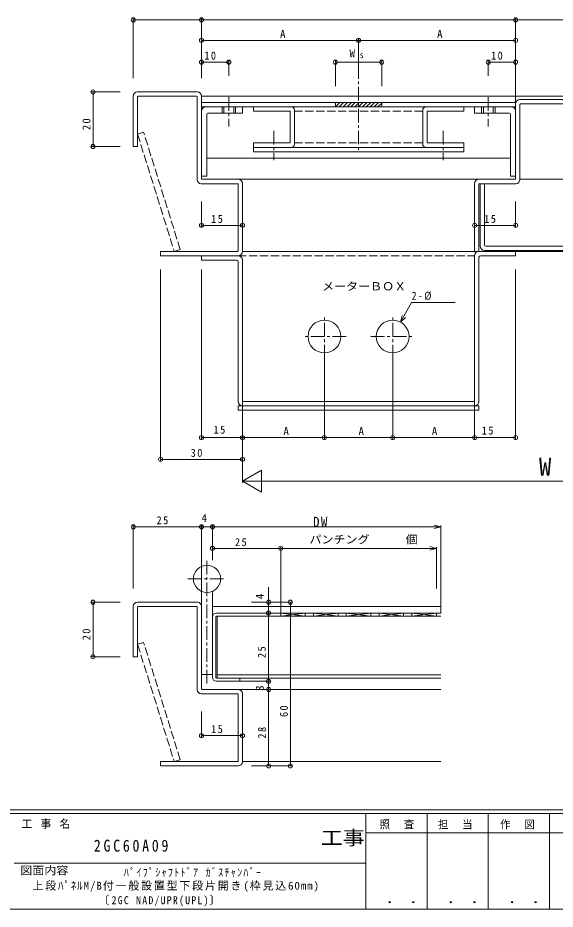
# Model space of a CAD drawing. Units: millimetres on the paper. Extents: x -420 to 373, y -297 to 267.
# Drawn here: x -30 to 166.8, y -297 to 29.5 of the extents above; entities that cross this region are included whole.
import ezdxf
from ezdxf.enums import TextEntityAlignment as Align

# ---------------------------------------------------------------- set-up
doc = ezdxf.new("R2010")
doc.units = ezdxf.units.MM
doc.linetypes.add('CHAIN1', pattern=[8, 5, -1, 1, -1])
doc.linetypes.add('DASHED3', pattern=[4, 3, -1])
for name, color, linetype, lineweight in [('0-1_USER1', 6, 'Continuous', 9), ('0-2_YKK_ZWAK', 7, 'Continuous', 9), ('0-5_YSS_K', 4, 'DASHED3', 9), ('0-6_YKK_13', 7, 'Continuous', 9), ('0-7_YKK_D', 2, 'Continuous', 9)]:
    doc.layers.add(name, color=color, linetype=linetype, lineweight=lineweight)
doc.layers.add('0-3_YKK_11', color=3, linetype='Continuous')
doc.styles.add('ＭＳ ゴシック', font='')
doc.styles.get('ＭＳ ゴシック').set_extended_font_data('MS Gothic')

msp = doc.modelspace()

# ---------------------------------------------------------------- linework, layer by layer
at = {"layer": '0-1_USER1'}
for p, q in [((12.274, 7.359), (12.274, 29.259)), ((12.274, 28.759), (37.274, 28.759)), ((37.274, 7.359), (37.274, 29.259)), ((37.274, 17.634), (37.274, 29.259)), ((37.274, 28.759), (152.274, 28.759)), ((152.274, 8.659), (152.274, 29.259)), ((152.274, -1.941), (152.274, 29.259)), ((152.274, 28.759), (177.274, 28.759)), ((37.274, 7.359), (37.274, 21.759)), ((37.274, 21.259), (94.774, 21.259)), ((94.774, 18.431), (94.774, 21.759)), ((94.774, 12.171), (94.774, 21.759)), ((94.774, 21.259), (152.274, 21.259)), ((152.274, 7.759), (152.274, 21.759)), ((37.274, 7.359), (37.274, 13.759)), ((37.274, 13.259), (47.274, 13.259)), ((47.274, 8.259), (47.274, 13.759)), ((86.274, 4.502), (86.274, 13.759)), ((86.274, 13.259), (103.274, 13.259)), ((103.274, 4.502), (103.274, 13.759)), ((142.274, 8.259), (142.274, 13.759)), ((142.274, 13.259), (152.274, 13.259)), ((152.274, 8.259), (152.274, 13.759)), ((7.515, 2.359), (-2.971, 2.359)), ((-2.471, 2.359), (-2.471, -17.641)), ((7.515, -17.641), (-2.971, -17.641)), ((52.274, -31.141), (52.274, -47.044)), ((137.274, -31.141), (137.274, -47.044)), ((37.274, -37.757), (37.274, -47.044)), ((152.274, -37.757), (152.274, -47.044)), ((52.274, -46.544), (37.274, -46.544)), ((137.274, -46.544), (152.274, -46.544)), ((22.274, -62.641), (22.274, -132.741)), ((37.274, -62.641), (37.274, -124.741)), ((152.274, -62.641), (152.274, -124.741)), ((111.402, -79.817), (114.209, -74.769)), ((114.209, -74.769), (130.209, -74.769)), ((110.19, -81.997), (110.796, -79.577)), ((82.274, -95.241), (82.274, -124.741)), ((107.274, -95.241), (107.274, -124.741)), ((82.274, -99.741), (82.274, -124.741)), ((107.274, -99.741), (107.274, -124.741)), ((52.274, -110.541), (52.274, -124.741)), ((137.274, -110.541), (137.274, -124.741)), ((52.274, -117.986), (52.274, -124.741)), ((52.274, -117.986), (52.274, -132.741)), ((52.274, -117.986), (52.274, -140.741)), ((137.274, -117.986), (137.274, -124.741)), ((37.274, -124.241), (52.274, -124.241)), ((52.274, -124.241), (82.274, -124.241)), ((82.274, -124.241), (107.274, -124.241)), ((107.274, -124.241), (137.274, -124.241)), ((137.274, -124.241), (152.274, -124.241)), ((22.274, -132.241), (52.274, -132.241)), ((52.274, -140.241), (59.202, -136.241)), ((59.202, -136.241), (59.202, -144.241)), ((52.274, -140.241), (59.202, -144.241)), ((52.274, -140.241), (277.274, -140.241)), ((12.274, -179.529), (12.274, -156.435)), ((37.274, -169.254), (37.274, -156.435)), ((37.274, -186.029), (37.274, -156.435)), ((41.274, -169.154), (41.274, -156.435)), ((41.274, -169.202), (41.274, -156.435)), ((124.901, -188.529), (124.901, -156.435)), ((12.274, -156.935), (37.274, -156.935)), ((37.274, -156.935), (41.274, -156.935)), ((41.274, -156.935), (122.406, -156.935)), ((124.901, -156.935), (122.406, -156.935)), ((41.274, -169.154), (41.274, -164.335)), ((41.274, -164.835), (66.274, -164.835)), ((66.274, -179.129), (66.274, -164.335)), ((66.274, -189.729), (66.274, -164.335)), ((66.274, -164.835), (120.779, -164.835)), ((123.274, -164.835), (120.779, -164.835)), ((123.274, -179.529), (123.274, -164.335)), ((61.837, -179.074), (61.837, -184.529)), ((7.515, -184.529), (-2.971, -184.529)), ((-2.471, -184.529), (-2.471, -204.529)), ((55.631, -184.529), (62.337, -184.529)), ((55.631, -184.529), (70.333, -184.529)), ((61.837, -184.529), (61.837, -188.529)), ((69.833, -184.529), (69.833, -244.529)), ((42.774, -188.529), (62.337, -188.529)), ((42.774, -188.529), (62.237, -188.529)), ((61.737, -188.529), (61.737, -213.529)), ((7.515, -204.529), (-2.971, -204.529)), ((51.274, -213.529), (62.337, -213.529)), ((55.631, -213.529), (62.237, -213.529)), ((61.837, -213.529), (61.837, -216.529)), ((50.774, -216.529), (62.337, -216.529)), ((52.274, -218.029), (52.274, -233.932)), ((55.631, -216.529), (62.337, -216.529)), ((61.837, -216.529), (61.837, -244.529)), ((37.274, -224.645), (37.274, -233.932)), ((52.274, -233.432), (37.274, -233.432)), ((55.631, -244.529), (62.337, -244.529)), ((55.631, -244.529), (70.333, -244.529))]:
    msp.add_line(p, q, dxfattribs=at)
for points in [[(111.925, -80.205), (110.19, -81.997), (111.402, -79.817)], [(122.491, -156.289), (124.901, -156.935), (122.491, -157.58)], [(120.864, -164.189), (123.274, -164.835), (120.864, -165.48)]]:
    msp.add_lwpolyline(points, dxfattribs=at)
for centre in [(12.274, 28.759), (37.274, 28.759), (37.274, 28.759), (152.274, 28.759), (152.274, 28.759), (37.274, 21.259), (94.774, 21.259), (94.774, 21.259), (152.274, 21.259), (37.274, 13.259), (47.274, 13.259), (86.274, 13.259), (103.274, 13.259), (142.274, 13.259), (152.274, 13.259), (-2.471, 2.359), (-2.471, -17.641), (37.274, -46.544), (52.274, -46.544), (137.274, -46.544), (152.274, -46.544), (37.274, -124.241), (52.274, -124.241), (52.274, -124.241), (82.274, -124.241), (82.274, -124.241), (107.274, -124.241), (107.274, -124.241), (137.274, -124.241), (137.274, -124.241), (152.274, -124.241), (22.274, -132.241), (52.274, -132.241), (12.274, -156.935), (37.274, -156.935), (37.274, -156.935), (41.274, -156.935), (41.274, -156.935), (41.274, -164.835), (66.274, -164.835), (66.274, -164.835), (-2.471, -184.529), (61.837, -184.529), (69.833, -184.529), (61.737, -188.529), (61.837, -188.529), (-2.471, -204.529), (61.737, -213.529), (61.837, -213.529), (61.837, -216.529), (37.274, -233.432), (52.274, -233.432), (61.837, -244.529), (69.833, -244.529)]:
    msp.add_circle(centre, 0.75, dxfattribs=at)
at = {"layer": '0-2_YKK_ZWAK'}
for p, q in [((352.3, -260.6), (-417.7, -260.6)), ((314.5, -262), (-417.7, -262)), ((97.5, -262), (97.5, -297)), ((119.9, -262), (119.9, -297)), ((142.3, -262), (142.3, -297)), ((164.7, -262), (164.7, -297)), ((165.684, -268.999), (97.5, -268.999)), ((165.684, -268.999), (185.7, -268.999)), ((-31.3, -280.199), (97.5, -280.199)), ((-417.7, -297), (314.5, -297))]:
    msp.add_line(p, q, dxfattribs=at)
at = {"layer": '0-5_YSS_K'}
for p, q in [((13.874, -13.082), (16.069, -12.398)), ((29.469, -55.356), (16.069, -12.398)), ((13.874, -13.082), (27.274, -56.041)), ((27.274, -56.041), (29.469, -55.356)), ((13.874, -199.97), (16.069, -199.285)), ((13.874, -199.97), (27.274, -242.929)), ((29.469, -242.244), (16.069, -199.285)), ((27.274, -242.929), (29.469, -242.244))]:
    msp.add_line(p, q, dxfattribs=at)
at = {"layer": '0-5_YSS_K', "linetype": 'CHAIN1'}
for p, q in [((39.274, -214.368), (39.274, -169.029)), ((32.274, -176.029), (46.274, -176.029))]:
    msp.add_line(p, q, dxfattribs=at)
at = {"layer": '0-5_YSS_K', "linetype": 'Continuous'}
for p, q in [((37.274, -181.225), (37.274, -211.029)), ((41.274, -181.225), (41.274, -211.029)), ((37.274, -211.029), (41.274, -211.029))]:
    msp.add_line(p, q, dxfattribs=at)
msp.add_circle((39.274, -176.029), 5, dxfattribs=at)
for centre, start, end in [((36.274, -181.225), 0, 60), ((42.274, -181.225), 119.99998, 180)]:
    msp.add_arc(centre, 1, start, end, dxfattribs=at)
at = {"layer": '0-6_YKK_13', "linetype": 'CHAIN1'}
for p, q in [((94.774, 12.171), (94.774, -19.409)), ((47.274, 0.459), (47.274, -10.286)), ((142.274, 0.459), (142.274, -10.286)), ((63.774, -11.941), (63.774, -22.69)), ((125.774, -11.941), (125.774, -22.69)), ((82.274, -95.241), (82.274, -79.241)), ((107.274, -95.241), (107.274, -79.241)), ((90.274, -87.241), (74.274, -87.241)), ((99.274, -87.241), (115.274, -87.241))]:
    msp.add_line(p, q, dxfattribs=at)
at = {"layer": '0-6_YKK_13'}
for p, q in [((12.274, 0.859), (12.274, -17.641)), ((35.774, 2.359), (13.774, 2.359)), ((13.874, 0.559), (13.874, -17.641)), ((35.474, 0.759), (14.074, 0.759)), ((35.674, 0.559), (35.674, -29.741)), ((37.274, 0.859), (37.274, -29.441)), ((37.274, -1.541), (152.274, -1.541)), ((152.274, -3.141), (37.274, -3.141)), ((52.274, -3.141), (52.274, -5.441)), ((56.274, -3.141), (56.274, -4.741)), ((86.274, -1.541), (86.274, -3.141)), ((86.303, -3.141), (87.903, -1.541)), ((87.717, -3.141), (89.317, -1.541)), ((89.132, -3.141), (90.732, -1.541)), ((90.546, -3.141), (92.146, -1.541)), ((91.96, -3.141), (93.56, -1.541)), ((93.374, -3.141), (94.974, -1.541)), ((94.789, -3.141), (96.389, -1.541)), ((96.203, -3.141), (97.803, -1.541)), ((97.617, -3.141), (99.217, -1.541)), ((99.031, -3.141), (100.631, -1.541)), ((100.445, -3.141), (102.045, -1.541)), ((101.86, -3.141), (103.274, -1.727)), ((103.274, -1.541), (103.274, -3.141)), ((133.274, -3.141), (133.274, -4.741)), ((137.274, -3.141), (137.274, -5.441)), ((152.274, -1.941), (152.274, -29.441)), ((153.774, -0.441), (175.774, -0.441)), ((153.874, -2.241), (153.874, -29.741)), ((154.074, -2.041), (175.474, -2.041)), ((39.174, -5.841), (39.174, -28.541)), ((39.574, -5.441), (52.274, -5.441)), ((69.674, -4.741), (56.274, -4.741)), ((69.674, -4.741), (69.674, -16.341)), ((71.274, -4.341), (71.274, -16.741)), ((118.274, -4.341), (118.274, -16.741)), ((119.874, -4.741), (119.874, -16.341)), ((119.874, -4.741), (133.274, -4.741)), ((149.974, -5.441), (137.274, -5.441)), ((150.374, -5.841), (150.374, -28.541)), ((12.274, -17.641), (13.874, -17.641)), ((56.274, -16.341), (56.274, -19.541)), ((69.674, -16.341), (56.274, -16.341)), ((133.274, -17.941), (56.274, -17.941)), ((133.274, -19.541), (56.274, -19.541)), ((119.874, -16.341), (133.274, -16.341)), ((133.274, -16.341), (133.274, -19.541)), ((39.174, -21.941), (150.374, -21.941)), ((37.274, -28.541), (39.174, -28.541)), ((152.274, -28.541), (150.374, -28.541)), ((50.474, -31.241), (37.174, -31.241)), ((50.774, -29.641), (37.474, -29.641)), ((50.674, -31.441), (50.674, -55.841)), ((52.274, -31.141), (52.274, -56.141)), ((137.274, -31.141), (137.274, -56.041)), ((138.774, -29.641), (152.074, -29.641)), ((138.874, -31.441), (138.874, -56.041)), ((139.074, -31.241), (152.374, -31.241)), ((139.274, -31.241), (140.874, -31.241)), ((139.274, -54.141), (139.274, -31.241)), ((140.874, -53.641), (140.874, -31.241)), ((141.374, -54.141), (188.174, -54.141)), ((22.274, -56.041), (22.274, -57.641)), ((50.474, -56.041), (22.274, -56.041)), ((50.774, -57.641), (22.274, -57.641)), ((37.274, -59.241), (37.274, -57.641)), ((50.674, -57.641), (37.274, -57.641)), ((52.274, -56.041), (138.874, -56.041)), ((137.274, -110.541), (137.274, -57.641)), ((138.874, -111.041), (138.874, -58.141)), ((139.374, -57.641), (152.274, -57.641)), ((140.874, -55.741), (188.674, -55.741)), ((152.274, -57.641), (152.274, -56.041)), ((50.174, -59.241), (37.274, -59.241)), ((50.674, -111.041), (50.674, -59.741)), ((52.274, -110.541), (52.274, -59.241)), ((50.674, -114.241), (50.674, -112.641)), ((138.874, -112.641), (50.674, -112.641)), ((138.874, -114.241), (50.674, -114.241)), ((137.274, -112.641), (52.274, -112.641)), ((136.774, -111.041), (52.774, -111.041)), ((138.874, -114.241), (138.874, -112.641)), ((12.274, -186.029), (12.274, -204.529)), ((35.774, -184.529), (13.774, -184.529)), ((37.274, -186.029), (37.274, -216.329)), ((13.874, -186.329), (13.874, -204.529)), ((35.474, -186.129), (14.074, -186.129)), ((35.674, -186.329), (35.674, -216.629)), ((124.901, -188.529), (42.774, -188.529)), ((66.274, -188.529), (66.274, -189.729)), ((66.274, -188.529), (66.274, -189.729)), ((75.274, -188.529), (75.274, -189.729)), ((75.274, -188.529), (75.274, -189.729)), ((78.274, -188.529), (78.274, -189.729)), ((78.274, -188.529), (78.274, -189.729)), ((87.274, -188.529), (87.274, -189.729)), ((87.274, -188.529), (87.274, -189.729)), ((90.274, -188.529), (90.274, -189.729)), ((90.274, -188.529), (90.274, -189.729)), ((99.274, -188.529), (99.274, -189.729)), ((99.274, -188.529), (99.274, -189.729)), ((102.274, -188.529), (102.274, -189.729)), ((102.274, -188.529), (102.274, -189.729)), ((111.274, -188.529), (111.274, -189.729)), ((111.274, -188.529), (111.274, -189.729)), ((114.274, -188.529), (114.274, -189.729)), ((114.274, -188.529), (114.274, -189.729)), ((123.274, -188.529), (123.274, -189.729)), ((123.274, -188.529), (123.274, -189.729)), ((41.274, -190.029), (41.274, -212.029)), ((42.474, -190.029), (42.474, -212.029)), ((42.774, -189.729), (124.901, -189.729)), ((42.974, -189.729), (42.974, -212.329)), ((12.274, -204.529), (13.874, -204.529)), ((124.901, -211.129), (42.974, -211.129)), ((124.901, -212.329), (42.774, -212.329)), ((42.774, -213.529), (51.274, -213.529)), ((51.274, -212.329), (51.274, -213.529)), ((50.474, -218.129), (37.174, -218.129)), ((50.774, -216.529), (37.474, -216.529)), ((50.674, -218.329), (50.674, -242.729)), ((52.274, -218.029), (52.274, -243.029)), ((22.274, -242.929), (22.274, -244.529)), ((50.474, -242.929), (22.274, -242.929)), ((50.774, -244.529), (22.274, -244.529))]:
    msp.add_line(p, q, dxfattribs=at)
at = {"layer": '0-6_YKK_13', "linetype": 'DASHED3'}
for p, q in [((44.774, -3.141), (44.774, -5.441)), ((45.474, -3.141), (45.474, -5.441)), ((49.074, -3.141), (49.074, -5.441)), ((49.774, -3.141), (49.774, -5.441)), ((139.774, -3.141), (139.774, -5.441)), ((140.474, -3.141), (140.474, -5.441)), ((144.074, -3.141), (144.074, -5.441)), ((144.774, -3.141), (144.774, -5.441)), ((71.274, -4.741), (118.274, -4.741)), ((71.274, -16.341), (118.274, -16.341)), ((50.674, -57.641), (137.274, -57.641))]:
    msp.add_line(p, q, dxfattribs=at)
at = {"layer": '0-6_YKK_13'}
msp.add_lwpolyline([(137.274, -56.041), (138.874, -56.041), (152.074, -56.041)], dxfattribs=at)
for points in [[(66.274, -188.529), (75.274, -188.529), (66.274, -189.729), (75.274, -189.729)], [(78.274, -188.529), (87.274, -188.529), (78.274, -189.729), (87.274, -189.729)], [(90.274, -188.529), (99.274, -188.529), (90.274, -189.729), (99.274, -189.729)], [(102.274, -188.529), (111.274, -188.529), (102.274, -189.729), (111.274, -189.729)], [(114.274, -188.529), (123.274, -188.529), (114.274, -189.729), (123.274, -189.729)]]:
    msp.add_lwpolyline(points, close=True, dxfattribs=at)
for centre in [(82.274, -87.241), (107.274, -87.241)]:
    msp.add_circle(centre, 6, dxfattribs=at)
for centre, radius, start, end in [((13.774, 0.859), 1.5, 90, 180), ((14.074, 0.559), 0.2, 90, 180), ((35.474, 0.559), 0.2, 0, 90), ((35.774, 0.859), 1.5, 0, 90), ((38.774, -4.641), 1.5, 90, 180), ((70.074, -4.341), 1.2, 0, 90), ((119.474, -4.341), 1.2, 90, 180), ((150.774, -4.641), 1.5, 0, 90), ((153.774, -1.941), 1.5, 90, 180), ((154.074, -2.241), 0.2, 90, 180), ((39.574, -5.841), 0.4, 90, 180), ((149.974, -5.841), 0.4, 0, 90), ((70.074, -16.741), 1.2, 270, 0), ((119.474, -16.741), 1.2, 180, 270), ((37.174, -29.741), 1.5, 180, 270), ((37.474, -29.441), 0.2, 180, 270), ((50.474, -31.441), 0.2, 0, 90), ((50.774, -31.141), 1.5, 0, 90), ((138.774, -31.141), 1.5, 90, 180), ((139.074, -31.441), 0.2, 90, 180), ((152.074, -29.441), 0.2, 270, 0), ((152.374, -29.741), 1.5, 270, 0), ((140.874, -54.141), 1.6, 180, 270), ((141.374, -53.641), 0.5, 180, 270), ((50.474, -55.841), 0.2, 270, 0), ((50.674, -59.241), 1.6, 0, 90), ((50.774, -56.141), 1.5, 270, 0), ((138.874, -57.641), 1.6, 90, 180), ((139.374, -58.141), 0.5, 90, 180), ((50.174, -59.741), 0.5, 0, 90), ((52.774, -110.541), 0.5, 180, 270), ((136.774, -110.541), 0.5, 270, 0), ((52.274, -111.041), 1.6, 180, 270), ((137.274, -111.041), 1.6, 270, 0), ((13.774, -186.029), 1.5, 90, 180), ((35.774, -186.029), 1.5, 0, 90), ((14.074, -186.329), 0.2, 90, 180), ((35.474, -186.329), 0.2, 0, 90), ((42.774, -190.029), 1.5, 90, 180), ((42.774, -190.029), 0.3, 90, 180), ((42.774, -212.029), 1.5, 180, 270), ((42.774, -212.029), 0.3, 180, 270), ((37.174, -216.629), 1.5, 180, 270), ((37.474, -216.329), 0.2, 180, 270), ((50.474, -218.329), 0.2, 0, 90), ((50.774, -218.029), 1.5, 0, 90), ((50.474, -242.729), 0.2, 270, 0), ((50.774, -243.029), 1.5, 270, 0)]:
    msp.add_arc(centre, radius, start, end, dxfattribs=at)
at = {"layer": '0-7_YKK_D'}
for p, q in [((37.274, 0.759), (292.274, 0.759)), ((138.774, -29.641), (50.774, -29.641)), ((173.374, -29.641), (153.874, -29.641)), ((277.274, -56.041), (152.274, -56.041)), ((41.274, -186.129), (124.901, -186.129)), ((124.901, -216.529), (50.774, -216.529)), ((124.901, -242.929), (52.274, -242.929))]:
    msp.add_line(p, q, dxfattribs=at)

# ---------------------------------------------------------------- texts
at = {"layer": '0-1_USER1', "color": 7, "style": 'ＭＳ ゴシック'}
for s, p in [('A', (66.024, 21.259)), ('A', (123.524, 21.259)), ('W', (91.466, 14.159)), ('A', (67.274, -124.241)), ('A', (94.774, -124.241)), ('A', (121.607, -124.241)), ('4', (37.292, -156.035))]:
    msp.add_text(s, height=2.933, dxfattribs=at).set_placement(p, align=Align.BOTTOM_LEFT)
at = {"layer": '0-1_USER1', "color": 4, "style": 'ＭＳ ゴシック'}
msp.add_text('S', height=1.833, dxfattribs=at).set_placement((95.207, 14.159), align=Align.BOTTOM_LEFT)
at = {"layer": '0-1_USER1', "style": 'ＭＳ ゴシック'}
msp.add_text('W', height=6.598, dxfattribs=at).set_placement((160.865, -140.241), align=Align.BOTTOM_LEFT)
at = {"layer": '0-1_USER1', "color": 7, "style": 'ＭＳ ゴシック', "width": 1.1}
msp.add_text('パンチング\u3000\u3000\u3000個', height=2.933, dxfattribs=at).set_placement((76.792, -163.935), align=Align.BOTTOM_LEFT)
at = {"layer": '0-1_USER1', "color": 7, "style": 'ＭＳ ゴシック'}
for s, p in [('4', (60.937, -183.455)), ('3', (60.937, -217.011))]:
    msp.add_text(s, height=2.933, rotation=90, dxfattribs=at).set_placement(p, align=Align.BOTTOM_LEFT)
at = {"layer": '0-1_USER1', "color": 7, "char_height": 2.933, "attachment_point": 7, "style": 'ＭＳ ゴシック'}
for s, insert in [('\\T1.27;\\W0.95;10', (38.292, 14.159)), ('\\T1.27;\\W0.95;10', (143.292, 14.159)), ('\\T1.27;\\W0.95;15', (40.792, -45.644)), ('\\T1.27;\\W0.95;15', (140.792, -45.644)), ('\\T1.28;\\W0.9;2-%%c\\~', (114.227, -73.869)), ('\\T1.27;\\W0.95;15', (41.672, -122.845)), ('\\T1.27;\\W0.95;15', (139.864, -123.175)), ('\\T1.27;\\W0.95;30', (33.292, -131.341)), ('\\T1.27;\\W0.95;25', (20.792, -156.035)), ('\\T1.27;\\W0.95;25', (49.503, -164.047)), ('\\T1.27;\\W0.95;15', (40.792, -232.532))]:
    msp.add_mtext(s, dxfattribs=dict(at, insert=insert))
at = {"layer": '0-1_USER1', "color": 7, "char_height": 2.933, "attachment_point": 7, "rotation": 90, "style": 'ＭＳ ゴシック'}
for s, insert in [('\\T1.27;\\W0.95;20', (-3.371, -11.623)), ('\\T1.27;\\W0.95;20', (-3.371, -198.511)), ('\\T1.27;\\W0.95;25', (60.837, -205.011)), ('\\T1.27;\\W0.95;60', (68.933, -226.634)), ('\\T1.27;\\W0.95;28', (60.937, -234.511))]:
    msp.add_mtext(s, dxfattribs=dict(at, insert=insert))
at = {"layer": '0-1_USER1', "color": 3, "insert": (78.124, -156.935), "char_height": 3.666, "attachment_point": 7, "style": 'ＭＳ ゴシック'}
msp.add_mtext('\\T1.21;\\W0.95;DW', dxfattribs=at)
at = {"layer": '0-2_YKK_ZWAK', "color": 2, "style": 'ＭＳ ゴシック', "width": 1.15}
msp.add_text('工事', height=5.132, dxfattribs=at).set_placement((80.931, -274.956), align=Align.BOTTOM_LEFT)
at = {"layer": '0-2_YKK_ZWAK', "style": 'ＭＳ ゴシック', "width": 1.1}
msp.add_text('図面内容', height=2.933, dxfattribs=at).set_placement((-29.083, -285.148), align=Align.BOTTOM_LEFT)
at = {"layer": '0-2_YKK_ZWAK', "color": 3, "style": 'ＭＳ ゴシック', "width": 1.15}
for p in [(101.955, -295.946), (124.355, -295.946), (146.755, -295.946)]:
    msp.add_text(' ． ．', height=3.666, dxfattribs=at).set_placement(p, align=Align.BOTTOM_LEFT)
at = {"layer": '0-2_YKK_ZWAK', "char_height": 2.933, "attachment_point": 7, "style": 'ＭＳ ゴシック'}
for s, insert in [('\\T1.16;工\\~事\\~名', (-28.688, -267.533)), ('\\T1.17;\\W0.95;照\\~\\~査', (102.489, -267.78)), ('\\T1.17;\\W0.95;担\\~\\~当', (123.855, -267.78)), ('\\T1.17;\\W0.95;作\\~\\~図', (146.62, -267.762))]:
    msp.add_mtext(s, dxfattribs=dict(at, insert=insert))
at = {"layer": '0-3_YKK_11', "insert": (-2.152, -275.999), "char_height": 4.399, "attachment_point": 7, "style": 'ＭＳ ゴシック'}
msp.add_mtext('\\T1.39;\\W0.85;2GC60A09', dxfattribs=at)
at = {"layer": '0-3_YKK_11', "color": 7, "char_height": 2.933, "attachment_point": 7, "style": 'ＭＳ ゴシック'}
for s, insert in [('\\T1.28;\\W0.9;ﾊﾟｲﾌﾟｼｬﾌﾄﾄﾞｱ\\~ｶﾞｽﾁｬﾝﾊﾞｰ', (8.843, -285.219)), ('\\T1.17;上段ﾊﾟﾈﾙM/B付一般設置型下段片開き(枠見込60mm)', (-24.625, -290.644)), ('\\T1.25;\\W0.9;〔2GC\\~NAD/UPR(UPL)〕', (-0.158, -295.957))]:
    msp.add_mtext(s, dxfattribs=dict(at, insert=insert))
at = {"layer": '0-6_YKK_13', "style": 'ＭＳ ゴシック', "width": 1.1}
msp.add_text('メーターＢＯＸ', height=2.933, dxfattribs=at).set_placement((81.409, -71.194), align=Align.BOTTOM_LEFT)

doc.saveas('drawing.dxf')
